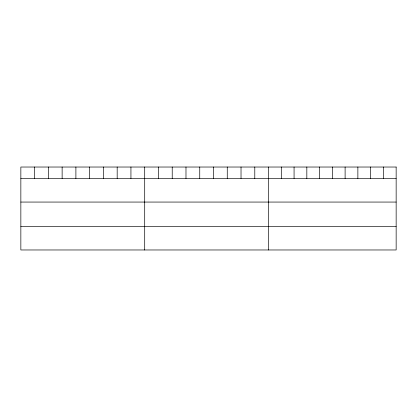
<?xml version="1.0" encoding="UTF-8"?>
<svg xmlns="http://www.w3.org/2000/svg" width="417" height="417" viewBox="0 0 417 417"><rect width="100%" height="100%" fill="white"/><g stroke="black" fill="none" stroke-linecap="round" stroke-linejoin="round"><path stroke-width="0.63" d="M20.85 178.466L396.15 178.466M20.85 202.063L396.15 202.063M20.85 226.374L396.15 226.374M383.39 167.029L383.39 178.466M370.63 167.029L370.63 178.466M357.869 167.029L357.869 178.466M345.109 167.029L345.109 178.466M332.349 167.029L332.349 178.466M319.589 167.029L319.589 178.466M306.829 167.029L306.829 178.466M294.068 167.029L294.068 178.466M281.308 167.029L281.308 178.466M268.548 167.029L268.548 249.971M254.787 167.029L254.787 178.466M241.026 167.029L241.026 178.466M227.265 167.029L227.265 178.466M213.504 167.029L213.504 178.466M199.743 167.029L199.743 178.466M185.982 167.029L185.982 178.466M172.221 167.029L172.221 178.466M158.46 167.029L158.46 178.466M144.699 167.029L144.699 249.971M130.938 167.029L130.938 178.466M117.177 167.029L117.177 178.466M103.416 167.029L103.416 178.466M89.655 167.029L89.655 178.466M75.894 167.029L75.894 178.466M62.133 167.029L62.133 178.466M48.372 167.029L48.372 178.466M34.611 167.029L34.611 178.466M396.15 167.029L20.85 167.029L20.85 249.971L396.15 249.971L396.15 167.029"/></g></svg>
